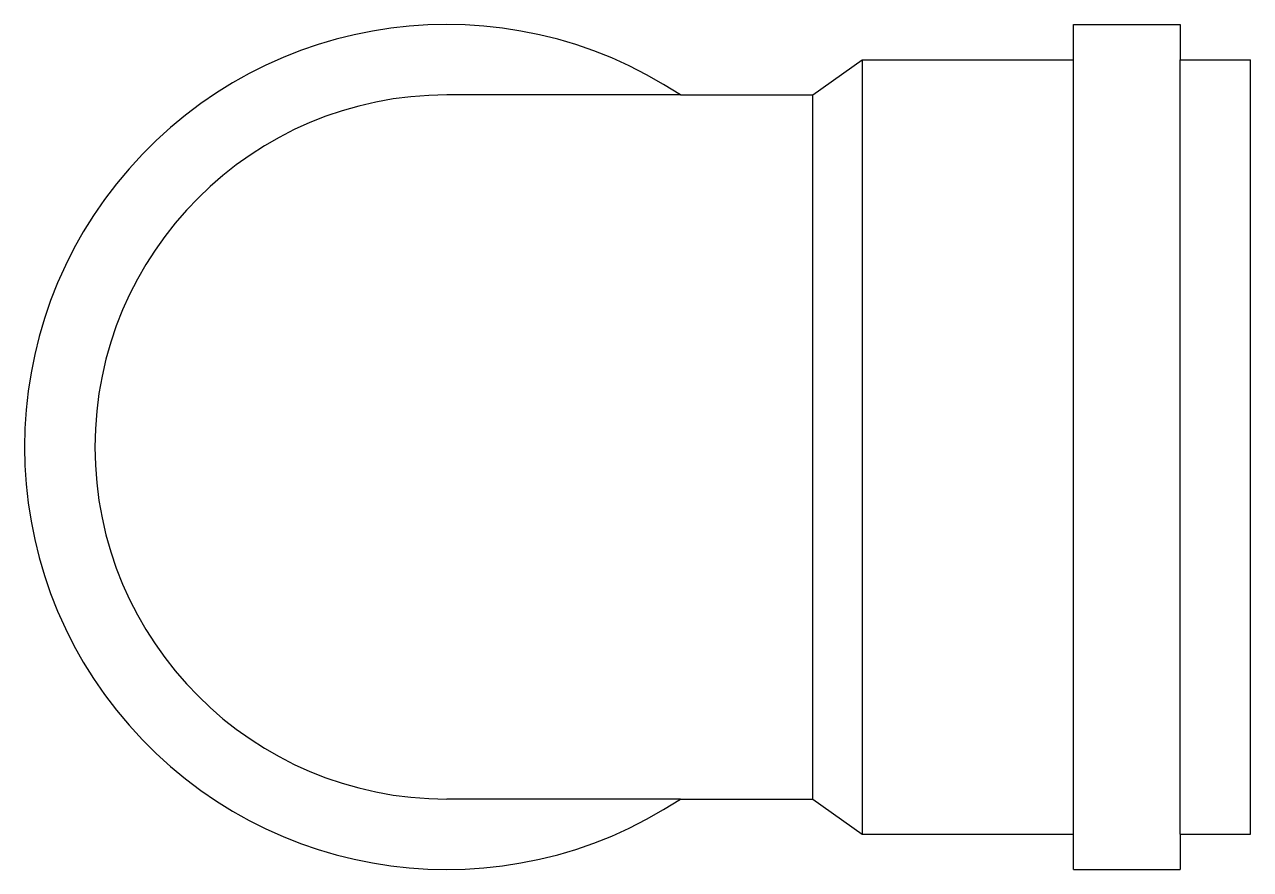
# Model space of a CAD drawing. Header units: millimetres. Extents: x 2733.2897 to 2733.3767, y 1355.2993 to 1355.3593.
import ezdxf

# ---------------------------------------------------------------- set-up
doc = ezdxf.new("R2010")
doc.units = ezdxf.units.MM

msp = doc.modelspace()

# ---------------------------------------------------------------- linework, layer by layer
for p, q in [((2733.364154, 1355.359313), (2733.371733, 1355.359313)), ((2733.364154, 1355.356813), (2733.364154, 1355.359313)), ((2733.371733, 1355.359313), (2733.371733, 1355.356813)), ((2733.345654, 1355.354313), (2733.349154, 1355.356813)), ((2733.349154, 1355.356813), (2733.364154, 1355.356813)), ((2733.349154, 1355.356813), (2733.349154, 1355.301813)), ((2733.364154, 1355.301813), (2733.364154, 1355.356813)), ((2733.371733, 1355.301813), (2733.371733, 1355.356813)), ((2733.371733, 1355.356813), (2733.376733, 1355.356813)), ((2733.376733, 1355.301813), (2733.376733, 1355.356813)), ((2733.336237, 1355.354313), (2733.319654, 1355.354313)), ((2733.336237, 1355.354313), (2733.345654, 1355.354313)), ((2733.345654, 1355.304313), (2733.345654, 1355.354313)), ((2733.336237, 1355.304313), (2733.319654, 1355.304313)), ((2733.336237, 1355.304313), (2733.345654, 1355.304313)), ((2733.345654, 1355.304313), (2733.349154, 1355.301813)), ((2733.349154, 1355.301813), (2733.364154, 1355.301813)), ((2733.364154, 1355.299313), (2733.364154, 1355.301813)), ((2733.371733, 1355.301813), (2733.376733, 1355.301813)), ((2733.371733, 1355.301813), (2733.371733, 1355.299313)), ((2733.364154, 1355.299313), (2733.371733, 1355.299313))]:
    msp.add_line(p, q)
for radius, start, end in [(0.03, 56.44269, 303.55731), (0.025, 90, 270)]:
    msp.add_arc((2733.319654, 1355.329313), radius, start, end)

doc.saveas('drawing.dxf')
